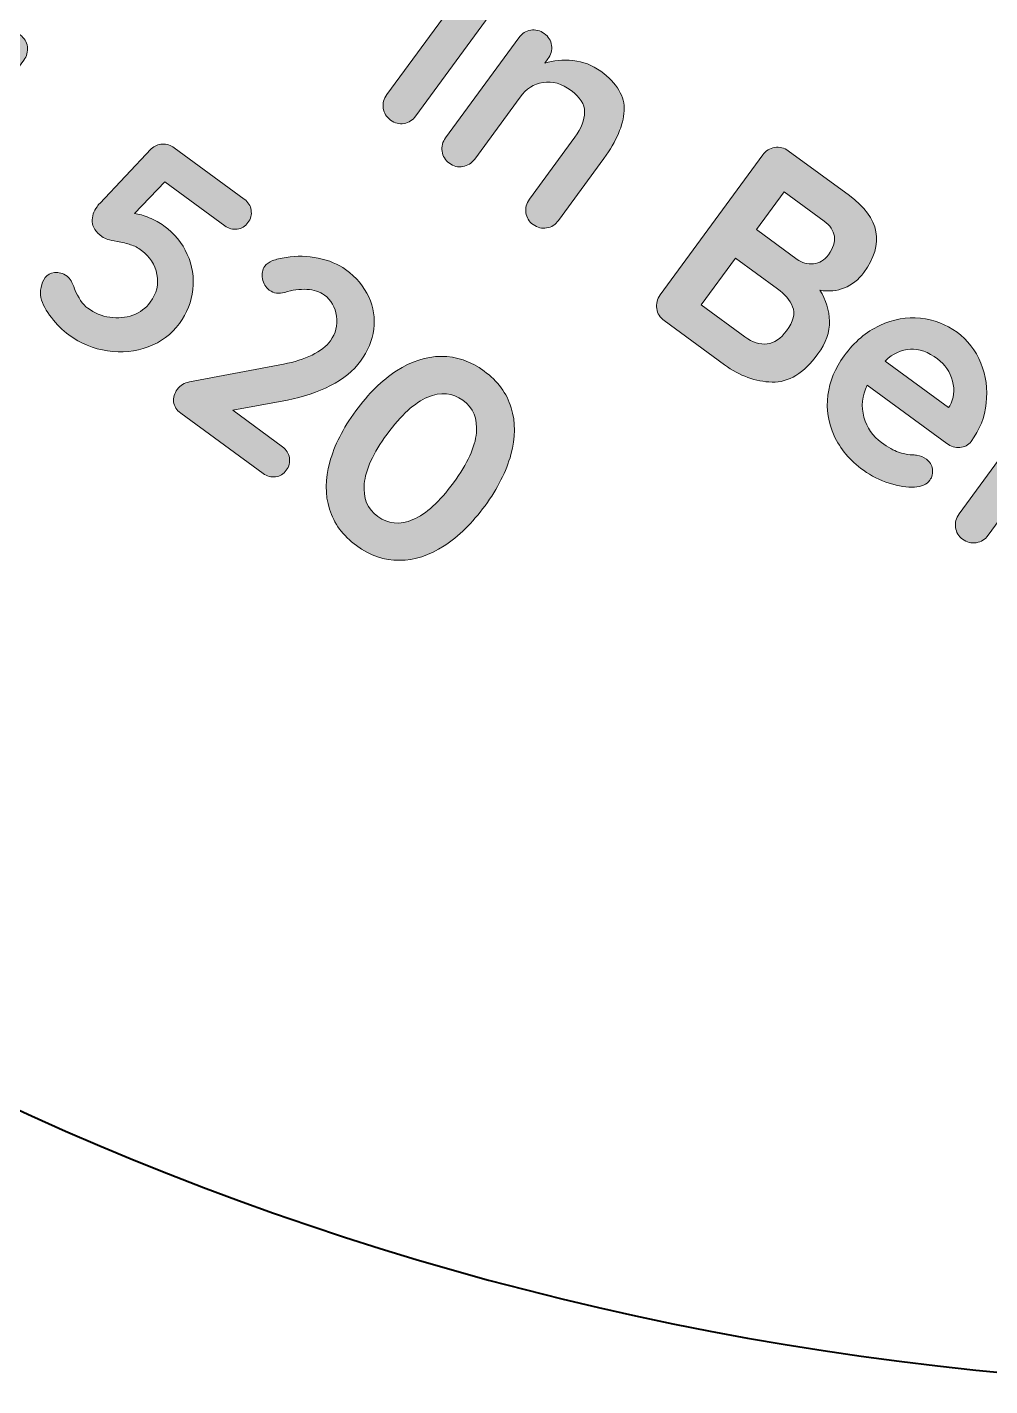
# Model space of a CAD drawing. Header units: inches. Extents: x 8 to 202, y -198 to -4.
# Drawn here: x 64.78 to 95.33, y -197.87 to -154.78 of the extents above; entities that cross this region are included whole.
import ezdxf

# ---------------------------------------------------------------- set-up
doc = ezdxf.new("R2010")
doc.units = ezdxf.units.IN
doc.header["$MEASUREMENT"] = 0
doc.layers.add('Layer 1', color=7, linetype='Continuous')
doc.layers.add('Layer 2', color=7, linetype='Continuous')

# ---------------------------------------------------------------- blocks, each defined once
blk = doc.blocks.new('block 19')
at = {"layer": 'Layer 2', "true_color": 0xffffff}
h = blk.add_hatch(color=7, dxfattribs=at)
h.dxf.hatch_style = 2
edge = h.paths.add_edge_path()
edge.add_spline(control_points=[(76.743, -157.835), (76.59, -157.86), (76.447, -157.825), (76.314, -157.727), (76.181, -157.63), (76.103, -157.504), (76.082, -157.351), (76.06, -157.198), (76.098, -157.054), (76.196, -156.921), (76.196, -156.921), (78.52, -153.747), (78.52, -153.747), (78.617, -153.614), (78.742, -153.534), (78.895, -153.508), (79.048, -153.482), (79.191, -153.518), (79.324, -153.615), (79.457, -153.713), (79.534, -153.839), (79.556, -153.992), (79.577, -154.145), (79.54, -154.289), (79.442, -154.422), (79.442, -154.422), (77.118, -157.596), (77.118, -157.596), (77.021, -157.73), (76.895, -157.809), (76.743, -157.835)], knot_values=[0, 0, 0, 0, 1, 1, 1, 2, 2, 2, 3, 3, 3, 4, 4, 4, 5, 5, 5, 6, 6, 6, 7, 7, 7, 8, 8, 8, 9, 9, 9, 10, 10, 10, 10], degree=3, periodic=1)
edge = h.paths.add_edge_path()
edge.add_spline(control_points=[(79.375, -152.756), (79.345, -152.647), (79.382, -152.521), (79.487, -152.377), (79.487, -152.377), (79.594, -152.231), (79.594, -152.231), (79.699, -152.088), (79.81, -152.016), (79.929, -152.016), (80.047, -152.016), (80.19, -152.078), (80.359, -152.202), (80.539, -152.332), (80.643, -152.453), (80.674, -152.562), (80.704, -152.67), (80.667, -152.797), (80.562, -152.94), (80.562, -152.94), (80.455, -153.086), (80.455, -153.086), (80.346, -153.235), (80.235, -153.309), (80.122, -153.308), (80.008, -153.307), (79.861, -153.242), (79.682, -153.11), (79.508, -152.983), (79.405, -152.864), (79.375, -152.756)], knot_values=[0, 0, 0, 0, 1, 1, 1, 2, 2, 2, 3, 3, 3, 4, 4, 4, 5, 5, 5, 6, 6, 6, 7, 7, 7, 8, 8, 8, 9, 9, 9, 10, 10, 10, 10], degree=3, periodic=1)
h = blk.add_hatch(color=7, dxfattribs=at)
h.dxf.hatch_style = 2
edge = h.paths.add_edge_path()
edge.add_spline(control_points=[(63.309, -159.02), (63.331, -159.162), (63.297, -159.295), (63.207, -159.418), (63.121, -159.535), (63.007, -159.604), (62.867, -159.623), (62.727, -159.643), (62.596, -159.607), (62.473, -159.517), (62.473, -159.517), (62.15, -159.281), (62.15, -159.281), (62.15, -159.281), (61.424, -160.272), (61.424, -160.272), (61.327, -160.406), (61.2, -160.484), (61.045, -160.508), (60.89, -160.532), (60.745, -160.495), (60.612, -160.398), (60.484, -160.304), (60.409, -160.181), (60.388, -160.027), (60.366, -159.874), (60.404, -159.73), (60.502, -159.597), (60.502, -159.597), (61.228, -158.606), (61.228, -158.606), (61.228, -158.606), (59.229, -157.143), (59.229, -157.143), (59.117, -157.061), (59.044, -156.939), (59.013, -156.778), (58.981, -156.617), (59.01, -156.475), (59.1, -156.352), (59.183, -156.239), (59.296, -156.165), (59.441, -156.129), (59.441, -156.129), (64.047, -154.932), (64.047, -154.932), (64.234, -154.881), (64.407, -154.913), (64.566, -155.029), (64.694, -155.123), (64.769, -155.247), (64.791, -155.4), (64.812, -155.554), (64.774, -155.697), (64.677, -155.83), (64.677, -155.83), (62.769, -158.436), (62.769, -158.436), (62.769, -158.436), (63.092, -158.672), (63.092, -158.672), (63.215, -158.762), (63.287, -158.878), (63.309, -159.02)], knot_values=[0, 0, 0, 0, 1, 1, 1, 2, 2, 2, 3, 3, 3, 4, 4, 4, 5, 5, 5, 6, 6, 6, 7, 7, 7, 8, 8, 8, 9, 9, 9, 10, 10, 10, 11, 11, 11, 12, 12, 12, 13, 13, 13, 14, 14, 14, 15, 15, 15, 16, 16, 16, 17, 17, 17, 18, 18, 18, 19, 19, 19, 20, 20, 20, 21, 21, 21, 21], degree=3, periodic=1)
h.paths.add_polyline_path([(60.601, -156.849), (61.847, -157.761), (62.972, -156.223)])
h = blk.add_hatch(color=7, dxfattribs=at)
h.dxf.hatch_style = 2
edge = h.paths.add_edge_path()
edge.add_spline(control_points=[(83.728, -157.436), (83.701, -157.892), (83.487, -158.394), (83.085, -158.943), (83.085, -158.943), (81.645, -160.91), (81.645, -160.91), (81.547, -161.043), (81.422, -161.123), (81.269, -161.148), (81.116, -161.175), (80.974, -161.139), (80.84, -161.041), (80.707, -160.944), (80.63, -160.818), (80.609, -160.665), (80.587, -160.511), (80.625, -160.368), (80.723, -160.235), (80.723, -160.235), (82.163, -158.268), (82.163, -158.268), (82.369, -157.986), (82.472, -157.721), (82.473, -157.473), (82.473, -157.225), (82.33, -156.996), (82.043, -156.786), (81.746, -156.569), (81.45, -156.484), (81.155, -156.532), (80.86, -156.58), (80.617, -156.735), (80.426, -156.996), (80.426, -156.996), (78.986, -158.963), (78.986, -158.963), (78.888, -159.097), (78.763, -159.176), (78.61, -159.202), (78.457, -159.228), (78.314, -159.192), (78.181, -159.095), (78.048, -158.997), (77.971, -158.871), (77.949, -158.718), (77.928, -158.565), (77.966, -158.421), (78.063, -158.288), (78.063, -158.288), (80.387, -155.114), (80.387, -155.114), (80.485, -154.981), (80.61, -154.901), (80.763, -154.875), (80.915, -154.849), (81.058, -154.885), (81.192, -154.982), (81.325, -155.08), (81.402, -155.206), (81.424, -155.359), (81.445, -155.513), (81.407, -155.656), (81.309, -155.789), (81.309, -155.789), (81.214, -155.92), (81.214, -155.92), (81.487, -155.837), (81.784, -155.81), (82.104, -155.84), (82.425, -155.87), (82.718, -155.983), (82.985, -156.178), (83.507, -156.56), (83.755, -156.98), (83.728, -157.436)], knot_values=[0, 0, 0, 0, 1, 1, 1, 2, 2, 2, 3, 3, 3, 4, 4, 4, 5, 5, 5, 6, 6, 6, 7, 7, 7, 8, 8, 8, 9, 9, 9, 10, 10, 10, 11, 11, 11, 12, 12, 12, 13, 13, 13, 14, 14, 14, 15, 15, 15, 16, 16, 16, 17, 17, 17, 18, 18, 18, 19, 19, 19, 20, 20, 20, 21, 21, 21, 22, 22, 22, 23, 23, 23, 24, 24, 24, 25, 25, 25, 25], degree=3, periodic=1)
h = blk.add_hatch(color=7, dxfattribs=at)
h.dxf.hatch_style = 2
edge = h.paths.add_edge_path()
edge.add_spline(control_points=[(69.867, -161.986), (70.027, -162.343), (70.085, -162.714), (70.043, -163.1), (70.001, -163.486), (69.858, -163.846), (69.614, -164.179), (69.362, -164.522), (69.032, -164.768), (68.624, -164.917), (68.215, -165.067), (67.787, -165.11), (67.339, -165.045), (66.89, -164.98), (66.479, -164.811), (66.105, -164.537), (65.905, -164.391), (65.721, -164.209), (65.553, -163.992), (65.386, -163.775), (65.275, -163.563), (65.22, -163.358), (65.196, -163.262), (65.198, -163.153), (65.224, -163.031), (65.251, -162.908), (65.294, -162.806), (65.354, -162.724), (65.422, -162.632), (65.522, -162.578), (65.656, -162.562), (65.79, -162.546), (65.921, -162.585), (66.049, -162.678), (66.141, -162.746), (66.221, -162.879), (66.288, -163.078), (66.405, -163.368), (66.546, -163.574), (66.71, -163.694), (66.92, -163.848), (67.153, -163.943), (67.409, -163.981), (67.665, -164.019), (67.907, -163.996), (68.138, -163.912), (68.368, -163.829), (68.552, -163.693), (68.691, -163.504), (68.894, -163.227), (68.964, -162.932), (68.902, -162.619), (68.84, -162.306), (68.678, -162.054), (68.417, -161.862), (68.299, -161.776), (68.183, -161.715), (68.068, -161.678), (67.953, -161.641), (67.809, -161.606), (67.637, -161.574), (67.511, -161.553), (67.413, -161.533), (67.344, -161.514), (67.275, -161.495), (67.213, -161.465), (67.157, -161.423), (66.957, -161.277), (66.854, -161.12), (66.848, -160.95), (66.842, -160.781), (66.894, -160.621), (67.003, -160.473), (67.04, -160.422), (67.069, -160.387), (67.089, -160.371), (67.089, -160.371), (68.723, -158.639), (68.723, -158.639), (68.822, -158.546), (68.939, -158.496), (69.074, -158.49), (69.21, -158.482), (69.336, -158.521), (69.454, -158.608), (69.454, -158.608), (71.675, -160.234), (71.675, -160.234), (71.798, -160.324), (71.871, -160.44), (71.892, -160.582), (71.914, -160.724), (71.881, -160.856), (71.79, -160.98), (71.704, -161.097), (71.591, -161.166), (71.451, -161.185), (71.311, -161.205), (71.179, -161.169), (71.056, -161.08), (71.056, -161.08), (69.15, -159.684), (69.15, -159.684), (69.15, -159.684), (68.188, -160.692), (68.188, -160.692), (68.327, -160.706), (68.484, -160.75), (68.659, -160.823), (68.833, -160.896), (68.987, -160.981), (69.121, -161.079), (69.459, -161.326), (69.708, -161.629), (69.867, -161.986)], knot_values=[0, 0, 0, 0, 1, 1, 1, 2, 2, 2, 3, 3, 3, 4, 4, 4, 5, 5, 5, 6, 6, 6, 7, 7, 7, 8, 8, 8, 9, 9, 9, 10, 10, 10, 11, 11, 11, 12, 12, 12, 13, 13, 13, 14, 14, 14, 15, 15, 15, 16, 16, 16, 17, 17, 17, 18, 18, 18, 19, 19, 19, 20, 20, 20, 21, 21, 21, 22, 22, 22, 23, 23, 23, 24, 24, 24, 25, 25, 25, 26, 26, 26, 27, 27, 27, 28, 28, 28, 29, 29, 29, 30, 30, 30, 31, 31, 31, 32, 32, 32, 33, 33, 33, 34, 34, 34, 35, 35, 35, 36, 36, 36, 37, 37, 37, 38, 38, 38, 38], degree=3, periodic=1)
h = blk.add_hatch(color=7, dxfattribs=at)
h.dxf.hatch_style = 2
edge = h.paths.add_edge_path()
edge.add_spline(control_points=[(90.245, -164.102), (90.255, -164.448), (90.133, -164.795), (89.878, -165.143), (89.432, -165.753), (88.946, -166.051), (88.421, -166.037), (87.897, -166.022), (87.394, -165.839), (86.912, -165.486), (86.912, -165.486), (84.998, -164.085), (84.998, -164.085), (84.865, -163.988), (84.786, -163.861), (84.763, -163.706), (84.738, -163.55), (84.775, -163.406), (84.873, -163.273), (84.873, -163.273), (88.125, -158.831), (88.125, -158.831), (88.222, -158.698), (88.349, -158.619), (88.504, -158.595), (88.659, -158.571), (88.804, -158.607), (88.937, -158.705), (88.937, -158.705), (90.874, -160.123), (90.874, -160.123), (91.847, -160.836), (92, -161.648), (91.332, -162.56), (91.164, -162.791), (90.959, -162.954), (90.72, -163.05), (90.48, -163.147), (90.221, -163.171), (89.94, -163.123), (90.133, -163.43), (90.235, -163.756), (90.245, -164.102)], knot_values=[0, 0, 0, 0, 1, 1, 1, 2, 2, 2, 3, 3, 3, 4, 4, 4, 5, 5, 5, 6, 6, 6, 7, 7, 7, 8, 8, 8, 9, 9, 9, 10, 10, 10, 11, 11, 11, 12, 12, 12, 13, 13, 13, 14, 14, 14, 14], degree=3, periodic=1)
edge = h.paths.add_edge_path()
edge.add_spline(control_points=[(88.265, -164.824), (88.494, -164.795), (88.699, -164.658), (88.879, -164.412), (89.1, -164.11), (89.165, -163.854), (89.074, -163.645), (88.983, -163.437), (88.822, -163.249), (88.591, -163.08), (88.591, -163.08), (87.262, -162.106), (87.262, -162.106), (87.262, -162.106), (86.176, -163.59), (86.176, -163.59), (86.176, -163.59), (87.559, -164.602), (87.559, -164.602), (87.8, -164.778), (88.035, -164.853), (88.265, -164.824)], knot_values=[0, 0, 0, 0, 1, 1, 1, 2, 2, 2, 3, 3, 3, 4, 4, 4, 5, 5, 5, 6, 6, 6, 7, 7, 7, 7], degree=3, periodic=1)
edge = h.paths.add_edge_path()
edge.add_spline(control_points=[(90.398, -161.41), (90.37, -161.228), (90.261, -161.068), (90.071, -160.929), (90.071, -160.929), (88.803, -160.001), (88.803, -160.001), (88.803, -160.001), (87.926, -161.199), (87.926, -161.199), (87.926, -161.199), (89.217, -162.145), (89.217, -162.145), (89.37, -162.257), (89.542, -162.305), (89.733, -162.286), (89.923, -162.268), (90.082, -162.172), (90.209, -161.998), (90.363, -161.788), (90.426, -161.592), (90.398, -161.41)], knot_values=[0, 0, 0, 0, 1, 1, 1, 2, 2, 2, 3, 3, 3, 4, 4, 4, 5, 5, 5, 6, 6, 6, 7, 7, 7, 7], degree=3, periodic=1)
h = blk.add_hatch(color=7, dxfattribs=at)
h.dxf.hatch_style = 2
edge = h.paths.add_edge_path()
edge.add_spline(control_points=[(73.107, -168.436), (73.129, -168.578), (73.095, -168.71), (73.005, -168.833), (72.919, -168.951), (72.806, -169.02), (72.666, -169.039), (72.525, -169.059), (72.394, -169.023), (72.271, -168.933), (72.271, -168.933), (69.658, -167.02), (69.658, -167.02), (69.525, -166.923), (69.45, -166.805), (69.433, -166.667), (69.416, -166.528), (69.455, -166.395), (69.548, -166.267), (69.642, -166.139), (69.771, -166.06), (69.934, -166.03), (69.934, -166.03), (72.92, -165.467), (72.92, -165.467), (73.26, -165.4), (73.561, -165.303), (73.823, -165.177), (74.085, -165.05), (74.28, -164.899), (74.408, -164.725), (74.576, -164.495), (74.64, -164.235), (74.6, -163.946), (74.56, -163.656), (74.432, -163.433), (74.217, -163.275), (74.069, -163.167), (73.882, -163.107), (73.658, -163.096), (73.434, -163.085), (73.2, -163.117), (72.957, -163.191), (72.775, -163.247), (72.612, -163.222), (72.468, -163.117), (72.356, -163.034), (72.284, -162.914), (72.253, -162.758), (72.222, -162.602), (72.246, -162.469), (72.325, -162.362), (72.381, -162.285), (72.464, -162.226), (72.573, -162.184), (72.682, -162.142), (72.826, -162.107), (73.003, -162.08), (73.341, -162.028), (73.68, -162.037), (74.023, -162.106), (74.365, -162.176), (74.654, -162.297), (74.89, -162.469), (75.228, -162.717), (75.473, -163.006), (75.624, -163.337), (75.775, -163.668), (75.828, -164.01), (75.782, -164.362), (75.737, -164.715), (75.598, -165.05), (75.365, -165.367), (75.137, -165.68), (74.818, -165.941), (74.41, -166.149), (74.001, -166.358), (73.545, -166.51), (73.042, -166.606), (73.042, -166.606), (71.307, -166.929), (71.307, -166.929), (71.307, -166.929), (72.89, -168.088), (72.89, -168.088), (73.013, -168.178), (73.085, -168.294), (73.107, -168.436)], knot_values=[0, 0, 0, 0, 1, 1, 1, 2, 2, 2, 3, 3, 3, 4, 4, 4, 5, 5, 5, 6, 6, 6, 7, 7, 7, 8, 8, 8, 9, 9, 9, 10, 10, 10, 11, 11, 11, 12, 12, 12, 13, 13, 13, 14, 14, 14, 15, 15, 15, 16, 16, 16, 17, 17, 17, 18, 18, 18, 19, 19, 19, 20, 20, 20, 21, 21, 21, 22, 22, 22, 23, 23, 23, 24, 24, 24, 25, 25, 25, 26, 26, 26, 27, 27, 27, 28, 28, 28, 29, 29, 29, 29], degree=3, periodic=1)
h = blk.add_hatch(color=7, dxfattribs=at)
h.dxf.hatch_style = 2
edge = h.paths.add_edge_path()
edge.add_spline(control_points=[(94.378, -168.108), (94.23, -168.117), (94.094, -168.076), (93.971, -167.986), (93.971, -167.986), (91.435, -166.129), (91.435, -166.129), (91.275, -166.477), (91.242, -166.817), (91.337, -167.15), (91.431, -167.483), (91.617, -167.751), (91.894, -167.953), (92.104, -168.107), (92.282, -168.207), (92.428, -168.256), (92.574, -168.303), (92.698, -168.331), (92.799, -168.338), (92.9, -168.345), (92.968, -168.35), (93.005, -168.354), (93.131, -168.375), (93.235, -168.416), (93.317, -168.476), (93.425, -168.555), (93.489, -168.661), (93.51, -168.793), (93.53, -168.927), (93.503, -169.045), (93.428, -169.147), (93.327, -169.285), (93.163, -169.358), (92.937, -169.366), (92.707, -169.379), (92.442, -169.338), (92.141, -169.244), (91.84, -169.149), (91.567, -169.012), (91.321, -168.832), (90.891, -168.517), (90.581, -168.153), (90.392, -167.739), (90.203, -167.325), (90.137, -166.897), (90.193, -166.454), (90.25, -166.012), (90.423, -165.593), (90.711, -165.199), (91.034, -164.758), (91.409, -164.439), (91.838, -164.241), (92.266, -164.043), (92.696, -163.966), (93.128, -164.01), (93.559, -164.055), (93.947, -164.203), (94.29, -164.454), (94.628, -164.702), (94.88, -165.028), (95.045, -165.431), (95.209, -165.835), (95.267, -166.259), (95.217, -166.703), (95.168, -167.147), (95.01, -167.551), (94.743, -167.915), (94.648, -168.033), (94.527, -168.098), (94.378, -168.108)], knot_values=[0, 0, 0, 0, 1, 1, 1, 2, 2, 2, 3, 3, 3, 4, 4, 4, 5, 5, 5, 6, 6, 6, 7, 7, 7, 8, 8, 8, 9, 9, 9, 10, 10, 10, 11, 11, 11, 12, 12, 12, 13, 13, 13, 14, 14, 14, 15, 15, 15, 16, 16, 16, 17, 17, 17, 18, 18, 18, 19, 19, 19, 20, 20, 20, 21, 21, 21, 22, 22, 22, 23, 23, 23, 23], degree=3, periodic=1)
edge = h.paths.add_edge_path()
edge.add_spline(control_points=[(92.005, -165.367), (92.005, -165.367), (94.019, -166.84), (94.019, -166.84), (94.019, -166.84), (94.058, -166.787), (94.058, -166.787), (94.195, -166.557), (94.225, -166.295), (94.148, -166.003), (94.071, -165.71), (93.912, -165.476), (93.671, -165.299), (93.077, -164.864), (92.521, -164.887), (92.005, -165.367)], knot_values=[0, 0, 0, 0, 1, 1, 1, 2, 2, 2, 3, 3, 3, 4, 4, 4, 5, 5, 5, 5], degree=3, periodic=1)
h = blk.add_hatch(color=7, dxfattribs=at)
h.dxf.hatch_style = 2
edge = h.paths.add_edge_path()
edge.add_spline(control_points=[(74.378, -170.062), (74.236, -169.605), (74.239, -169.109), (74.386, -168.575), (74.533, -168.042), (74.807, -167.501), (75.209, -166.952), (75.61, -166.404), (76.043, -165.98), (76.507, -165.678), (76.972, -165.377), (77.444, -165.224), (77.923, -165.221), (78.401, -165.217), (78.856, -165.373), (79.286, -165.688), (79.717, -166.003), (80.002, -166.389), (80.144, -166.847), (80.285, -167.304), (80.282, -167.8), (80.135, -168.334), (79.988, -168.868), (79.714, -169.409), (79.313, -169.957), (78.911, -170.505), (78.478, -170.93), (78.014, -171.232), (77.549, -171.533), (77.077, -171.685), (76.599, -171.688), (76.12, -171.693), (75.665, -171.536), (75.235, -171.221), (74.805, -170.906), (74.519, -170.521), (74.378, -170.062)], knot_values=[0, 0, 0, 0, 1, 1, 1, 2, 2, 2, 3, 3, 3, 4, 4, 4, 5, 5, 5, 6, 6, 6, 7, 7, 7, 8, 8, 8, 9, 9, 9, 10, 10, 10, 11, 11, 11, 12, 12, 12, 12], degree=3, periodic=1)
edge = h.paths.add_edge_path()
edge.add_spline(control_points=[(77.026, -170.396), (77.442, -170.22), (77.871, -169.83), (78.314, -169.226), (78.756, -168.621), (78.998, -168.094), (79.04, -167.645), (79.082, -167.195), (78.939, -166.85), (78.611, -166.61), (78.283, -166.37), (77.911, -166.338), (77.496, -166.514), (77.08, -166.689), (76.65, -167.08), (76.208, -167.684), (75.765, -168.288), (75.523, -168.816), (75.481, -169.265), (75.439, -169.714), (75.582, -170.059), (75.91, -170.299), (76.238, -170.539), (76.61, -170.572), (77.026, -170.396)], knot_values=[0, 0, 0, 0, 1, 1, 1, 2, 2, 2, 3, 3, 3, 4, 4, 4, 5, 5, 5, 6, 6, 6, 7, 7, 7, 8, 8, 8, 8], degree=3, periodic=1)
h = blk.add_hatch(color=7, dxfattribs=at)
h.dxf.hatch_style = 2
edge = h.paths.add_edge_path()
edge.add_spline(control_points=[(94.9, -171.128), (94.744, -171.152), (94.6, -171.114), (94.467, -171.017), (94.339, -170.924), (94.264, -170.8), (94.243, -170.646), (94.221, -170.493), (94.259, -170.35), (94.357, -170.216), (94.357, -170.216), (97.834, -165.467), (97.834, -165.467), (97.931, -165.334), (98.058, -165.255), (98.213, -165.231), (98.368, -165.207), (98.513, -165.243), (98.646, -165.341), (98.774, -165.435), (98.849, -165.558), (98.87, -165.712), (98.892, -165.866), (98.854, -166.009), (98.756, -166.142), (98.756, -166.142), (95.279, -170.892), (95.279, -170.892), (95.181, -171.025), (95.055, -171.103), (94.9, -171.128)], knot_values=[0, 0, 0, 0, 1, 1, 1, 2, 2, 2, 3, 3, 3, 4, 4, 4, 5, 5, 5, 6, 6, 6, 7, 7, 7, 8, 8, 8, 9, 9, 9, 10, 10, 10, 10], degree=3, periodic=1)
at = {"layer": 'Layer 2', "lineweight": 0}
for points, knots in [([(76.743, -157.835), (76.59, -157.86), (76.447, -157.825), (76.314, -157.727), (76.181, -157.63), (76.103, -157.504), (76.082, -157.351), (76.06, -157.198), (76.098, -157.054), (76.196, -156.921), (76.196, -156.921), (78.52, -153.747), (78.52, -153.747), (78.617, -153.614), (78.742, -153.534), (78.895, -153.508), (79.048, -153.482), (79.191, -153.518), (79.324, -153.615), (79.457, -153.713), (79.534, -153.839), (79.556, -153.992), (79.577, -154.145), (79.54, -154.289), (79.442, -154.422), (79.442, -154.422), (77.118, -157.596), (77.118, -157.596), (77.021, -157.73), (76.895, -157.809), (76.743, -157.835)], [0, 0, 0, 0, 1, 1, 1, 2, 2, 2, 3, 3, 3, 4, 4, 4, 5, 5, 5, 6, 6, 6, 7, 7, 7, 8, 8, 8, 9, 9, 9, 10, 10, 10, 10]), ([(63.309, -159.02), (63.331, -159.162), (63.297, -159.295), (63.207, -159.418), (63.121, -159.535), (63.007, -159.604), (62.867, -159.623), (62.727, -159.643), (62.596, -159.607), (62.473, -159.517), (62.473, -159.517), (62.15, -159.281), (62.15, -159.281), (62.15, -159.281), (61.424, -160.272), (61.424, -160.272), (61.327, -160.406), (61.2, -160.484), (61.045, -160.508), (60.89, -160.532), (60.745, -160.495), (60.612, -160.398), (60.484, -160.304), (60.409, -160.181), (60.388, -160.027), (60.366, -159.874), (60.404, -159.73), (60.502, -159.597), (60.502, -159.597), (61.228, -158.606), (61.228, -158.606), (61.228, -158.606), (59.229, -157.143), (59.229, -157.143), (59.117, -157.061), (59.044, -156.939), (59.013, -156.778), (58.981, -156.617), (59.01, -156.475), (59.1, -156.352), (59.183, -156.239), (59.296, -156.165), (59.441, -156.129), (59.441, -156.129), (64.047, -154.932), (64.047, -154.932), (64.234, -154.881), (64.407, -154.913), (64.566, -155.029), (64.694, -155.123), (64.769, -155.247), (64.791, -155.4), (64.812, -155.554), (64.774, -155.697), (64.677, -155.83), (64.677, -155.83), (62.769, -158.436), (62.769, -158.436), (62.769, -158.436), (63.092, -158.672), (63.092, -158.672), (63.215, -158.762), (63.287, -158.878), (63.309, -159.02)], [0, 0, 0, 0, 1, 1, 1, 2, 2, 2, 3, 3, 3, 4, 4, 4, 5, 5, 5, 6, 6, 6, 7, 7, 7, 8, 8, 8, 9, 9, 9, 10, 10, 10, 11, 11, 11, 12, 12, 12, 13, 13, 13, 14, 14, 14, 15, 15, 15, 16, 16, 16, 17, 17, 17, 18, 18, 18, 19, 19, 19, 20, 20, 20, 21, 21, 21, 21]), ([(83.728, -157.436), (83.701, -157.892), (83.487, -158.394), (83.085, -158.943), (83.085, -158.943), (81.645, -160.91), (81.645, -160.91), (81.547, -161.043), (81.422, -161.123), (81.269, -161.148), (81.116, -161.175), (80.974, -161.139), (80.84, -161.041), (80.707, -160.944), (80.63, -160.818), (80.609, -160.665), (80.587, -160.511), (80.625, -160.368), (80.723, -160.235), (80.723, -160.235), (82.163, -158.268), (82.163, -158.268), (82.369, -157.986), (82.472, -157.721), (82.473, -157.473), (82.473, -157.225), (82.33, -156.996), (82.043, -156.786), (81.746, -156.569), (81.45, -156.484), (81.155, -156.532), (80.86, -156.58), (80.617, -156.735), (80.426, -156.996), (80.426, -156.996), (78.986, -158.963), (78.986, -158.963), (78.888, -159.097), (78.763, -159.176), (78.61, -159.202), (78.457, -159.228), (78.314, -159.192), (78.181, -159.095), (78.048, -158.997), (77.971, -158.871), (77.949, -158.718), (77.928, -158.565), (77.966, -158.421), (78.063, -158.288), (78.063, -158.288), (80.387, -155.114), (80.387, -155.114), (80.485, -154.981), (80.61, -154.901), (80.763, -154.875), (80.915, -154.849), (81.058, -154.885), (81.192, -154.982), (81.325, -155.08), (81.402, -155.206), (81.424, -155.359), (81.445, -155.513), (81.407, -155.656), (81.309, -155.789), (81.309, -155.789), (81.214, -155.92), (81.214, -155.92), (81.487, -155.837), (81.784, -155.81), (82.104, -155.84), (82.425, -155.87), (82.718, -155.983), (82.985, -156.178), (83.507, -156.56), (83.755, -156.98), (83.728, -157.436)], [0, 0, 0, 0, 1, 1, 1, 2, 2, 2, 3, 3, 3, 4, 4, 4, 5, 5, 5, 6, 6, 6, 7, 7, 7, 8, 8, 8, 9, 9, 9, 10, 10, 10, 11, 11, 11, 12, 12, 12, 13, 13, 13, 14, 14, 14, 15, 15, 15, 16, 16, 16, 17, 17, 17, 18, 18, 18, 19, 19, 19, 20, 20, 20, 21, 21, 21, 22, 22, 22, 23, 23, 23, 24, 24, 24, 25, 25, 25, 25]), ([(69.867, -161.986), (70.027, -162.343), (70.085, -162.714), (70.043, -163.1), (70.001, -163.486), (69.858, -163.846), (69.614, -164.179), (69.362, -164.522), (69.032, -164.768), (68.624, -164.917), (68.215, -165.067), (67.787, -165.11), (67.339, -165.045), (66.89, -164.98), (66.479, -164.811), (66.105, -164.537), (65.905, -164.391), (65.721, -164.209), (65.553, -163.992), (65.386, -163.775), (65.275, -163.563), (65.22, -163.358), (65.196, -163.262), (65.198, -163.153), (65.224, -163.031), (65.251, -162.908), (65.294, -162.806), (65.354, -162.724), (65.422, -162.632), (65.522, -162.578), (65.656, -162.562), (65.79, -162.546), (65.921, -162.585), (66.049, -162.678), (66.141, -162.746), (66.221, -162.879), (66.288, -163.078), (66.405, -163.368), (66.546, -163.574), (66.71, -163.694), (66.92, -163.848), (67.153, -163.943), (67.409, -163.981), (67.665, -164.019), (67.907, -163.996), (68.138, -163.912), (68.368, -163.829), (68.552, -163.693), (68.691, -163.504), (68.894, -163.227), (68.964, -162.932), (68.902, -162.619), (68.84, -162.306), (68.678, -162.054), (68.417, -161.862), (68.299, -161.776), (68.183, -161.715), (68.068, -161.678), (67.953, -161.641), (67.809, -161.606), (67.637, -161.574), (67.511, -161.553), (67.413, -161.533), (67.344, -161.514), (67.275, -161.495), (67.213, -161.465), (67.157, -161.423), (66.957, -161.277), (66.854, -161.12), (66.848, -160.95), (66.842, -160.781), (66.894, -160.621), (67.003, -160.473), (67.04, -160.422), (67.069, -160.387), (67.089, -160.371), (67.089, -160.371), (68.723, -158.639), (68.723, -158.639), (68.822, -158.546), (68.939, -158.496), (69.074, -158.49), (69.21, -158.482), (69.336, -158.521), (69.454, -158.608), (69.454, -158.608), (71.675, -160.234), (71.675, -160.234), (71.798, -160.324), (71.871, -160.44), (71.892, -160.582), (71.914, -160.724), (71.881, -160.856), (71.79, -160.98), (71.704, -161.097), (71.591, -161.166), (71.451, -161.185), (71.311, -161.205), (71.179, -161.169), (71.056, -161.08), (71.056, -161.08), (69.15, -159.684), (69.15, -159.684), (69.15, -159.684), (68.188, -160.692), (68.188, -160.692), (68.327, -160.706), (68.484, -160.75), (68.659, -160.823), (68.833, -160.896), (68.987, -160.981), (69.121, -161.079), (69.459, -161.326), (69.708, -161.629), (69.867, -161.986)], [0, 0, 0, 0, 1, 1, 1, 2, 2, 2, 3, 3, 3, 4, 4, 4, 5, 5, 5, 6, 6, 6, 7, 7, 7, 8, 8, 8, 9, 9, 9, 10, 10, 10, 11, 11, 11, 12, 12, 12, 13, 13, 13, 14, 14, 14, 15, 15, 15, 16, 16, 16, 17, 17, 17, 18, 18, 18, 19, 19, 19, 20, 20, 20, 21, 21, 21, 22, 22, 22, 23, 23, 23, 24, 24, 24, 25, 25, 25, 26, 26, 26, 27, 27, 27, 28, 28, 28, 29, 29, 29, 30, 30, 30, 31, 31, 31, 32, 32, 32, 33, 33, 33, 34, 34, 34, 35, 35, 35, 36, 36, 36, 37, 37, 37, 38, 38, 38, 38]), ([(90.245, -164.102), (90.255, -164.448), (90.133, -164.795), (89.878, -165.143), (89.432, -165.753), (88.946, -166.051), (88.421, -166.037), (87.897, -166.022), (87.394, -165.839), (86.912, -165.486), (86.912, -165.486), (84.998, -164.085), (84.998, -164.085), (84.865, -163.988), (84.786, -163.861), (84.763, -163.706), (84.738, -163.55), (84.775, -163.406), (84.873, -163.273), (84.873, -163.273), (88.125, -158.831), (88.125, -158.831), (88.222, -158.698), (88.349, -158.619), (88.504, -158.595), (88.659, -158.571), (88.804, -158.607), (88.937, -158.705), (88.937, -158.705), (90.874, -160.123), (90.874, -160.123), (91.847, -160.836), (92, -161.648), (91.332, -162.56), (91.164, -162.791), (90.959, -162.954), (90.72, -163.05), (90.48, -163.147), (90.221, -163.171), (89.94, -163.123), (90.133, -163.43), (90.235, -163.756), (90.245, -164.102)], [0, 0, 0, 0, 1, 1, 1, 2, 2, 2, 3, 3, 3, 4, 4, 4, 5, 5, 5, 6, 6, 6, 7, 7, 7, 8, 8, 8, 9, 9, 9, 10, 10, 10, 11, 11, 11, 12, 12, 12, 13, 13, 13, 14, 14, 14, 14]), ([(90.398, -161.41), (90.37, -161.228), (90.261, -161.068), (90.071, -160.929), (90.071, -160.929), (88.803, -160.001), (88.803, -160.001), (88.803, -160.001), (87.926, -161.199), (87.926, -161.199), (87.926, -161.199), (89.217, -162.145), (89.217, -162.145), (89.37, -162.257), (89.542, -162.305), (89.733, -162.286), (89.923, -162.268), (90.082, -162.172), (90.209, -161.998), (90.363, -161.788), (90.426, -161.592), (90.398, -161.41)], [0, 0, 0, 0, 1, 1, 1, 2, 2, 2, 3, 3, 3, 4, 4, 4, 5, 5, 5, 6, 6, 6, 7, 7, 7, 7]), ([(73.107, -168.436), (73.129, -168.578), (73.095, -168.71), (73.005, -168.833), (72.919, -168.951), (72.806, -169.02), (72.666, -169.039), (72.525, -169.059), (72.394, -169.023), (72.271, -168.933), (72.271, -168.933), (69.658, -167.02), (69.658, -167.02), (69.525, -166.923), (69.45, -166.805), (69.433, -166.667), (69.416, -166.528), (69.455, -166.395), (69.548, -166.267), (69.642, -166.139), (69.771, -166.06), (69.934, -166.03), (69.934, -166.03), (72.92, -165.467), (72.92, -165.467), (73.26, -165.4), (73.561, -165.303), (73.823, -165.177), (74.085, -165.05), (74.28, -164.899), (74.408, -164.725), (74.576, -164.495), (74.64, -164.235), (74.6, -163.946), (74.56, -163.656), (74.432, -163.433), (74.217, -163.275), (74.069, -163.167), (73.882, -163.107), (73.658, -163.096), (73.434, -163.085), (73.2, -163.117), (72.957, -163.191), (72.775, -163.247), (72.612, -163.222), (72.468, -163.117), (72.356, -163.034), (72.284, -162.914), (72.253, -162.758), (72.222, -162.602), (72.246, -162.469), (72.325, -162.362), (72.381, -162.285), (72.464, -162.226), (72.573, -162.184), (72.682, -162.142), (72.826, -162.107), (73.003, -162.08), (73.341, -162.028), (73.68, -162.037), (74.023, -162.106), (74.365, -162.176), (74.654, -162.297), (74.89, -162.469), (75.228, -162.717), (75.473, -163.006), (75.624, -163.337), (75.775, -163.668), (75.828, -164.01), (75.782, -164.362), (75.737, -164.715), (75.598, -165.05), (75.365, -165.367), (75.137, -165.68), (74.818, -165.941), (74.41, -166.149), (74.001, -166.358), (73.545, -166.51), (73.042, -166.606), (73.042, -166.606), (71.307, -166.929), (71.307, -166.929), (71.307, -166.929), (72.89, -168.088), (72.89, -168.088), (73.013, -168.178), (73.085, -168.294), (73.107, -168.436)], [0, 0, 0, 0, 1, 1, 1, 2, 2, 2, 3, 3, 3, 4, 4, 4, 5, 5, 5, 6, 6, 6, 7, 7, 7, 8, 8, 8, 9, 9, 9, 10, 10, 10, 11, 11, 11, 12, 12, 12, 13, 13, 13, 14, 14, 14, 15, 15, 15, 16, 16, 16, 17, 17, 17, 18, 18, 18, 19, 19, 19, 20, 20, 20, 21, 21, 21, 22, 22, 22, 23, 23, 23, 24, 24, 24, 25, 25, 25, 26, 26, 26, 27, 27, 27, 28, 28, 28, 29, 29, 29, 29]), ([(88.265, -164.824), (88.494, -164.795), (88.699, -164.658), (88.879, -164.412), (89.1, -164.11), (89.165, -163.854), (89.074, -163.645), (88.983, -163.437), (88.822, -163.249), (88.591, -163.08), (88.591, -163.08), (87.262, -162.106), (87.262, -162.106), (87.262, -162.106), (86.176, -163.59), (86.176, -163.59), (86.176, -163.59), (87.559, -164.602), (87.559, -164.602), (87.8, -164.778), (88.035, -164.853), (88.265, -164.824)], [0, 0, 0, 0, 1, 1, 1, 2, 2, 2, 3, 3, 3, 4, 4, 4, 5, 5, 5, 6, 6, 6, 7, 7, 7, 7]), ([(94.378, -168.108), (94.23, -168.117), (94.094, -168.076), (93.971, -167.986), (93.971, -167.986), (91.435, -166.129), (91.435, -166.129), (91.275, -166.477), (91.242, -166.817), (91.337, -167.15), (91.431, -167.483), (91.617, -167.751), (91.894, -167.953), (92.104, -168.107), (92.282, -168.207), (92.428, -168.256), (92.574, -168.303), (92.698, -168.331), (92.799, -168.338), (92.9, -168.345), (92.968, -168.35), (93.005, -168.354), (93.131, -168.375), (93.235, -168.416), (93.317, -168.476), (93.425, -168.555), (93.489, -168.661), (93.51, -168.793), (93.53, -168.927), (93.503, -169.045), (93.428, -169.147), (93.327, -169.285), (93.163, -169.358), (92.937, -169.366), (92.707, -169.379), (92.442, -169.338), (92.141, -169.244), (91.84, -169.149), (91.567, -169.012), (91.321, -168.832), (90.891, -168.517), (90.581, -168.153), (90.392, -167.739), (90.203, -167.325), (90.137, -166.897), (90.193, -166.454), (90.25, -166.012), (90.423, -165.593), (90.711, -165.199), (91.034, -164.758), (91.409, -164.439), (91.838, -164.241), (92.266, -164.043), (92.696, -163.966), (93.128, -164.01), (93.559, -164.055), (93.947, -164.203), (94.29, -164.454), (94.628, -164.702), (94.88, -165.028), (95.045, -165.431), (95.209, -165.835), (95.267, -166.259), (95.217, -166.703), (95.168, -167.147), (95.01, -167.551), (94.743, -167.915), (94.648, -168.033), (94.527, -168.098), (94.378, -168.108)], [0, 0, 0, 0, 1, 1, 1, 2, 2, 2, 3, 3, 3, 4, 4, 4, 5, 5, 5, 6, 6, 6, 7, 7, 7, 8, 8, 8, 9, 9, 9, 10, 10, 10, 11, 11, 11, 12, 12, 12, 13, 13, 13, 14, 14, 14, 15, 15, 15, 16, 16, 16, 17, 17, 17, 18, 18, 18, 19, 19, 19, 20, 20, 20, 21, 21, 21, 22, 22, 22, 23, 23, 23, 23]), ([(92.005, -165.367), (92.005, -165.367), (94.019, -166.84), (94.019, -166.84), (94.019, -166.84), (94.058, -166.787), (94.058, -166.787), (94.195, -166.557), (94.225, -166.295), (94.148, -166.003), (94.071, -165.71), (93.912, -165.476), (93.671, -165.299), (93.077, -164.864), (92.521, -164.887), (92.005, -165.367)], [0, 0, 0, 0, 1, 1, 1, 2, 2, 2, 3, 3, 3, 4, 4, 4, 5, 5, 5, 5]), ([(74.378, -170.062), (74.236, -169.605), (74.239, -169.109), (74.386, -168.575), (74.533, -168.042), (74.807, -167.501), (75.209, -166.952), (75.61, -166.404), (76.043, -165.98), (76.507, -165.678), (76.972, -165.377), (77.444, -165.224), (77.923, -165.221), (78.401, -165.217), (78.856, -165.373), (79.286, -165.688), (79.717, -166.003), (80.002, -166.389), (80.144, -166.847), (80.285, -167.304), (80.282, -167.8), (80.135, -168.334), (79.988, -168.868), (79.714, -169.409), (79.313, -169.957), (78.911, -170.505), (78.478, -170.93), (78.014, -171.232), (77.549, -171.533), (77.077, -171.685), (76.599, -171.688), (76.12, -171.693), (75.665, -171.536), (75.235, -171.221), (74.805, -170.906), (74.519, -170.521), (74.378, -170.062)], [0, 0, 0, 0, 1, 1, 1, 2, 2, 2, 3, 3, 3, 4, 4, 4, 5, 5, 5, 6, 6, 6, 7, 7, 7, 8, 8, 8, 9, 9, 9, 10, 10, 10, 11, 11, 11, 12, 12, 12, 12]), ([(94.9, -171.128), (94.744, -171.152), (94.6, -171.114), (94.467, -171.017), (94.339, -170.924), (94.264, -170.8), (94.243, -170.646), (94.221, -170.493), (94.259, -170.35), (94.357, -170.216), (94.357, -170.216), (97.834, -165.467), (97.834, -165.467), (97.931, -165.334), (98.058, -165.255), (98.213, -165.231), (98.368, -165.207), (98.513, -165.243), (98.646, -165.341), (98.774, -165.435), (98.849, -165.558), (98.87, -165.712), (98.892, -165.866), (98.854, -166.009), (98.756, -166.142), (98.756, -166.142), (95.279, -170.892), (95.279, -170.892), (95.181, -171.025), (95.055, -171.103), (94.9, -171.128)], [0, 0, 0, 0, 1, 1, 1, 2, 2, 2, 3, 3, 3, 4, 4, 4, 5, 5, 5, 6, 6, 6, 7, 7, 7, 8, 8, 8, 9, 9, 9, 10, 10, 10, 10]), ([(77.026, -170.396), (77.442, -170.22), (77.871, -169.83), (78.314, -169.226), (78.756, -168.621), (78.998, -168.094), (79.04, -167.645), (79.082, -167.195), (78.939, -166.85), (78.611, -166.61), (78.283, -166.37), (77.911, -166.338), (77.496, -166.514), (77.08, -166.689), (76.65, -167.08), (76.208, -167.684), (75.765, -168.288), (75.523, -168.816), (75.481, -169.265), (75.439, -169.714), (75.582, -170.059), (75.91, -170.299), (76.238, -170.539), (76.61, -170.572), (77.026, -170.396)], [0, 0, 0, 0, 1, 1, 1, 2, 2, 2, 3, 3, 3, 4, 4, 4, 5, 5, 5, 6, 6, 6, 7, 7, 7, 8, 8, 8, 8])]:
    blk.add_open_spline(points, degree=3, knots=knots, dxfattribs=at)

msp = doc.modelspace()

# ---------------------------------------------------------------- linework, layer by layer
at = {"layer": 'Layer 1', "color": 250, "lineweight": 40, "true_color": 0x231f20}
msp.add_open_spline([(201.669, -100.99), (201.669, -154.493), (158.297, -197.865), (104.795, -197.865), (51.292, -197.865), (7.92, -154.493), (7.92, -100.99), (7.92, -47.488), (51.292, -4.116), (104.795, -4.116), (158.297, -4.116), (201.669, -47.488), (201.669, -100.99)], degree=3, knots=[0, 0, 0, 0, 1, 1, 1, 2, 2, 2, 3, 3, 3, 4, 4, 4, 4], dxfattribs=at)

# ---------------------------------------------------------------- block references
at = {"layer": 'Layer 2'}
msp.add_blockref('block 19', (0, 0), dxfattribs=at)

doc.saveas('drawing.dxf')
